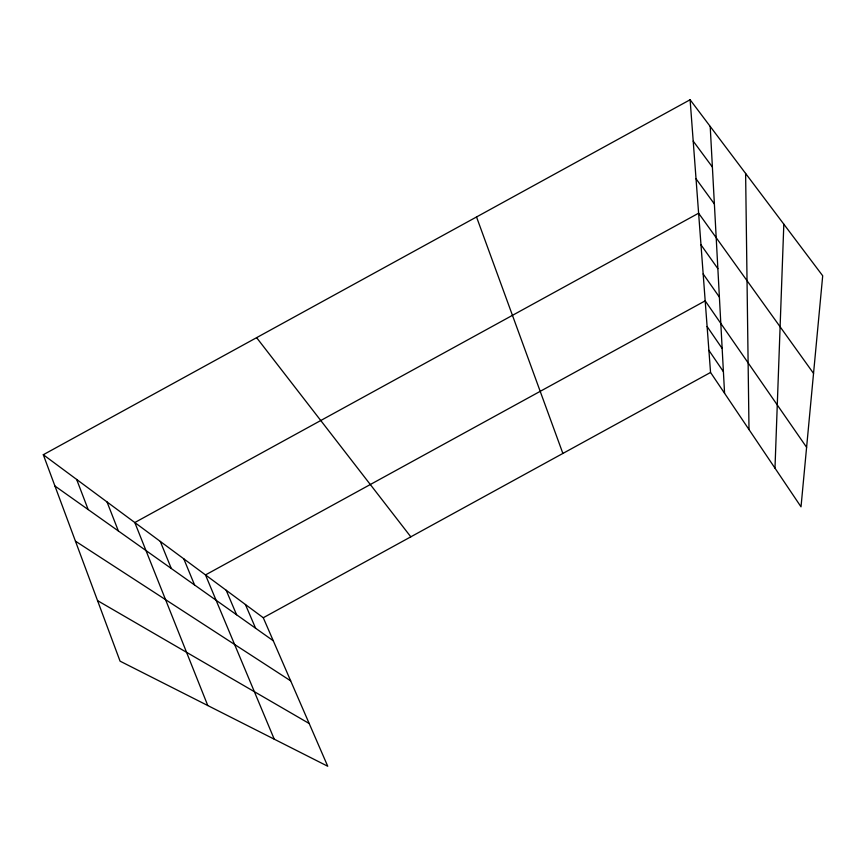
<?xml version="1.0" encoding="UTF-8"?>
<svg xmlns="http://www.w3.org/2000/svg" width="866" height="866" viewBox="0 0 866 866"><rect width="100%" height="100%" fill="white"/><g stroke="black" fill="none" stroke-linecap="round" stroke-linejoin="round"><path stroke-width="1.3" d="M774.983 468.149L783.827 224.175M43.3 454.726L263.275 617.739L327.738 766.248L120.06 661.159L43.3 454.726L690.105 99.752L822.7 275.789L801.018 506.827L710.553 372.456L690.105 99.752M263.275 617.739L710.553 372.456M97.555 600.636L309.184 723.511M75.439 541.153L290.673 680.86M54.937 486.021L273.266 640.764M256.617 337.664L410.809 536.833M693.211 141.115L712.393 167.051M696.026 178.775L714.385 203.986M813.542 373.387L698.613 213.209L134.804 522.544L207.775 705.541M700.984 244.818L717.86 268.655M703.16 273.937L719.397 297.125M806.603 447.321L705.184 300.848L205.491 574.927L274.241 739.174M707.1 326.514L722.157 348.468M708.886 350.319L723.413 371.698M245.403 604.5L255.6 628.24M226.199 590.276L236.591 614.773M183.787 558.841L194.579 584.994M160.297 541.434L171.284 568.475M107.027 501.955L118.371 530.977M76.652 479.45L88.159 509.565M476.527 216.965L562.878 453.438M710.207 126.436L724.571 393.283M745.615 173.449L749.003 429.568"/></g></svg>
